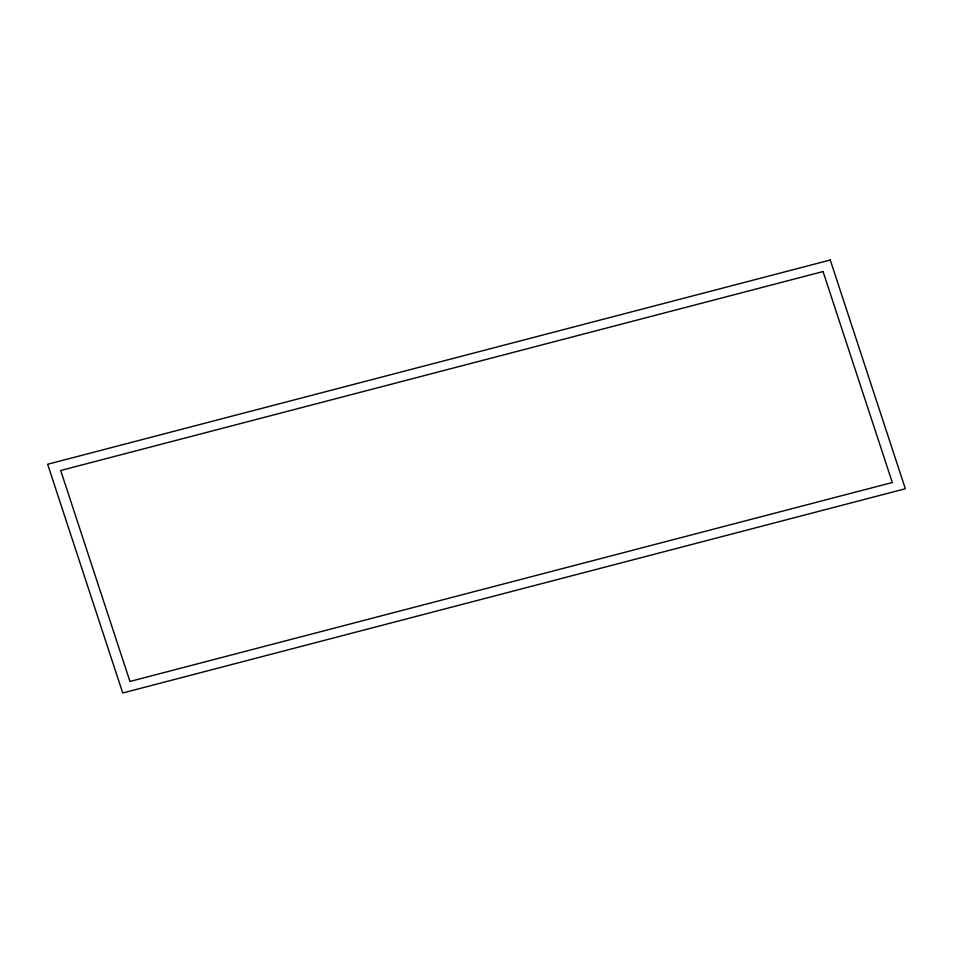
<?xml version="1.0" encoding="UTF-8"?>
<svg xmlns="http://www.w3.org/2000/svg" width="953" height="953" viewBox="0 0 953 953"><rect width="100%" height="100%" fill="white"/><g stroke="black" fill="none" stroke-linecap="round" stroke-linejoin="round"><path stroke-width="1.43" d="M830.266 260.014L47.65 464.254L122.734 692.986L905.35 488.746L830.266 260.014M823.047 271.545L60.694 470.496L129.953 681.455L892.306 482.504L823.047 271.545"/></g></svg>
